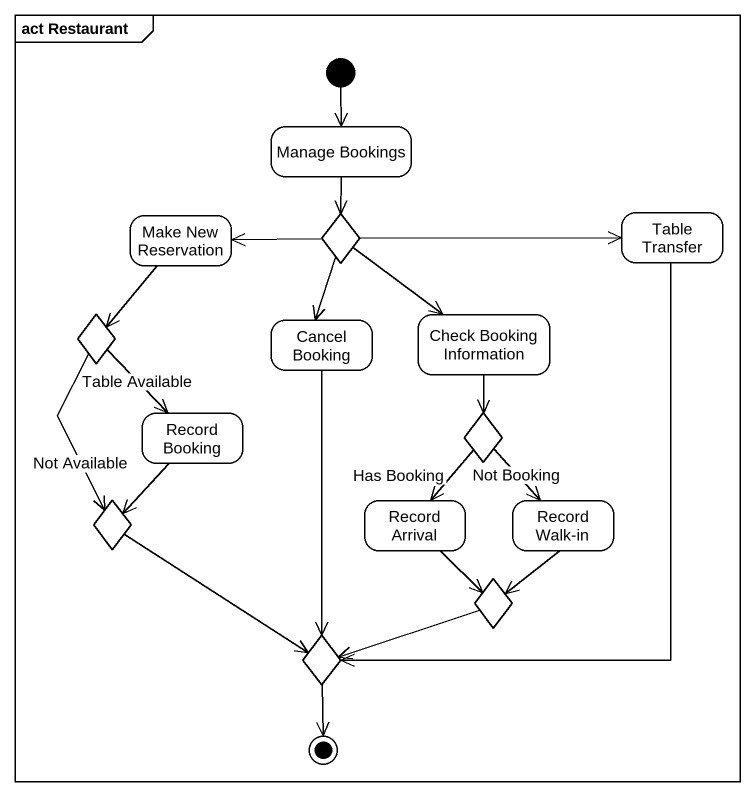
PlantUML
@startuml
mainframe act Restaurant
hide empty description
state "Manage Bookings" as Manage_Bookings
state "Make New Reservation" as Make_New_Reservation
state choice1 <<choice>>
state "Table Transfer" as Table_Transfer
state choice2 <<choice>>
state "Cancel Booking" as Cancel_Booking
state "Check Booking Information" as Check_Booking_Information
state "Record Booking" as Record_Booking
state choice3 <<choice>>
state choice4 <<choice>>
state "Record Arrival" as Record_Arrival
state "Record Walk-in" as Record_Walk_in
state choice5 <<choice>>
state choice6 <<choice>>
[*] --> Manage_Bookings
Manage_Bookings --> choice1
Make_New_Reservation --> choice2
choice1 -left-> Make_New_Reservation
choice1 -right-> Table_Transfer
choice1 --> Cancel_Booking
choice1 --> Check_Booking_Information
Table_Transfer --> choice6
choice2 --> Record_Booking : Table Available
choice2 --> choice4 : Not Available
Cancel_Booking --> choice6
Check_Booking_Information --> choice3
Record_Booking --> choice4
choice3 --> Record_Arrival : Has Booking
choice3 --> Record_Walk_in : Not Booking
choice4 --> choice6
Record_Arrival --> choice5
Record_Walk_in --> choice5
choice5 -left-> choice6
choice6 --> [*]
@enduml
